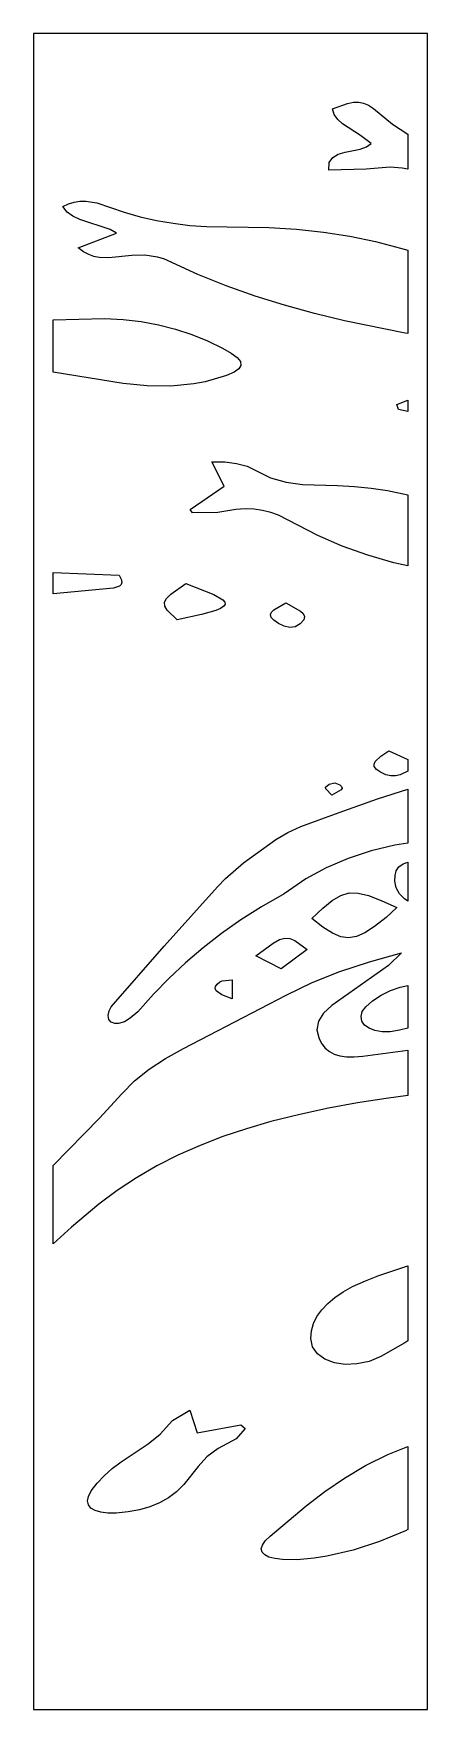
# Model space of a CAD drawing. Extents: x 0 to 400, y 0 to 1700.
import ezdxf

# ---------------------------------------------------------------- set-up
doc = ezdxf.new("R2010")
doc.units = 0
doc.layers.add('CUT', color=1, linetype='Continuous')
doc.layers.add('OUTLINE', color=7, linetype='Continuous')

msp = doc.modelspace()

# ---------------------------------------------------------------- linework, layer by layer
at = {"layer": 'CUT'}
for points in [[(331.87, 1596.61), (313.81, 1608.32), (308.96, 1612.79), (305.38, 1617.84), (303.46, 1623.63), (318.73, 1629.14), (324.79, 1630.35), (330.17, 1630.49), (335.15, 1629.5), (340.03, 1627.34), (345.08, 1623.97), (364.5, 1608), (380, 1597.84), (380, 1562.37), (374.33, 1563.58), (362.17, 1564.4), (337.71, 1562.3), (299.75, 1561.5), (300.26, 1569.15), (303.76, 1574.34), (309.46, 1577.68), (316.55, 1579.79), (331.68, 1582.85), (338.15, 1585.04), (342.84, 1588.49)], [(125.94, 1473.25), (112.99, 1475.1), (99.84, 1474.94), (76.53, 1472.46), (66.53, 1472.81), (61.42, 1473.88), (56.2, 1475.75), (50.82, 1478.55), (45.26, 1482.45), (84.23, 1497.63), (78, 1501.09), (47.02, 1511.24), (39.99, 1514.58), (34.13, 1518.94), (29.91, 1524.65), (35.67, 1527.32), (41.44, 1529.04), (47.21, 1529.9), (52.97, 1530), (64.42, 1528.27), (91.93, 1518.84), (108.35, 1514.12), (124.96, 1510.35), (141.75, 1507.48), (158.7, 1505.43), (175.79, 1504.14), (238.97, 1503.33), (266.96, 1501.67), (294.3, 1498.66), (321.01, 1494.39), (347.13, 1488.94), (372.68, 1482.39), (380, 1480.18), (380, 1395.64), (377.4, 1396.06), (315.72, 1408.69), (285.17, 1416.09), (254.92, 1424.37), (225.05, 1433.64), (195.67, 1444.02), (166.86, 1455.64), (132.35, 1471.32)], [(20, 1356.44), (20, 1409.66), (72.23, 1410.99), (91.09, 1410.02), (109.37, 1407.86), (127.07, 1404.56), (144.18, 1400.17), (160.72, 1394.73), (176.67, 1388.28), (192.03, 1380.86), (200.78, 1375.84), (206.79, 1371.31), (210.06, 1367.2), (210.62, 1363.41), (208.45, 1359.86), (203.56, 1356.46), (195.95, 1353.12), (174.21, 1346.85), (162.69, 1344.66), (139.27, 1342.34), (115.37, 1342.57), (91.01, 1345.15)], [(380, 1328), (380, 1316.69), (370.42, 1318.5), (368.81, 1323.7)], [(161.33, 1213.65), (159.17, 1217.27), (193.41, 1241.02), (181.13, 1265.67), (194.26, 1265.44), (206.14, 1263.94), (216.77, 1261.03), (240.75, 1249.39), (256.48, 1244.84), (273.23, 1242.46), (308.5, 1241.6), (325.8, 1240.54), (342.78, 1238.75), (359.45, 1236.32), (380, 1232.21), (380, 1160), (365.98, 1163.08), (339.35, 1170.71), (313.51, 1179.97), (288.53, 1190.89), (248.78, 1211.28), (240.8, 1214.18), (232.58, 1216.3), (224.01, 1217.56), (214.98, 1217.87), (205.4, 1217.14), (187.17, 1214.1)], [(81.17, 1137.31), (20, 1131.65), (20, 1153.36), (86.92, 1150.54), (89.15, 1146.53), (89.77, 1143.41), (89.03, 1141.05), (87.19, 1139.34)], [(194.1, 1123.28), (194.43, 1121.07), (193.07, 1118.97), (189.98, 1116.91), (185.16, 1114.86), (170.49, 1110.61), (145.99, 1105.13), (135.56, 1115.18), (133.3, 1119.27), (133.12, 1123.11), (135.1, 1127.02), (139.29, 1131.28), (154.59, 1142.02), (182.97, 1131.05), (192.07, 1125.65)], [(248.77, 1101.61), (243.98, 1104.83), (241.4, 1107.79), (240.75, 1110.53), (241.72, 1113.11), (244.05, 1115.56), (256.17, 1122.66), (271.23, 1114.03), (273.93, 1111.63), (275.13, 1108.81), (274.29, 1105.39), (270.86, 1101.2), (265.71, 1098.13), (260.13, 1097.59), (254.39, 1098.97)], [(360.78, 972.36), (380, 963.54), (380, 951.61), (372.2, 947.94), (367.52, 946.93), (362.68, 946.92), (357.58, 948.1), (352.14, 950.64), (348.06, 953.57), (346.01, 956.36), (345.71, 959.04), (346.89, 961.66), (352.57, 966.88)], [(312.82, 936.08), (313.39, 934.55), (312.19, 932.96), (302.96, 927.55), (296.72, 933.8), (296.39, 935.39), (300.21, 938.45), (305.75, 939.92), (310.91, 937.79)], [(154.4, 757.36), (137.63, 741.65), (121.77, 725.41), (105.96, 707.79), (98.05, 701.22), (92.51, 697.53), (86.2, 695.69), (82.64, 695.91), (78.76, 697.14), (76.54, 699.72), (75.94, 703.96), (76.81, 708.67), (79.01, 712.68), (132.77, 774.15), (186.93, 834.4), (195.06, 842.77), (213.33, 858.71), (245.91, 882.35), (258.12, 889.59), (271.32, 895.49), (310.37, 909.76), (349.36, 923.55), (380, 933.4), (380, 878.71), (366.91, 876.64), (342.76, 870.83), (319.42, 863.17), (297.23, 853.72), (276.49, 842.53), (254.51, 827.46), (231.42, 814.23), (210.58, 800.97), (190.82, 787.06), (172.11, 772.51)], [(371.05, 854.6), (375.35, 857.69), (380, 859.55), (380, 819.87), (376.78, 822.11), (371.67, 827.51), (368.27, 833.58), (366.85, 840.18), (367.02, 845.96), (368.34, 850.73)], [(282.58, 802.19), (293.79, 812.9), (303.3, 820.73), (311.9, 825.81), (320.4, 828.23), (329.58, 828.1), (340.21, 825.54), (353.06, 820.65), (368.89, 813.55), (357.93, 803.29), (346.33, 794.35), (336.51, 787.92), (327.88, 784.01), (319.89, 782.62), (311.95, 783.74), (303.47, 787.38), (293.88, 793.52)], [(251.43, 751.31), (225.79, 764.55), (243.21, 777.41), (249.63, 780.88), (255.16, 782.46), (260.28, 782.2), (265.45, 780.16), (277.81, 771.01)], [(357.95, 619.9), (328.84, 615.41), (299.64, 610), (270.37, 603.63), (241.03, 596.27), (216.34, 589.12), (192.35, 581.07), (169.1, 572.1), (146.67, 562.19), (125.12, 551.31), (104.53, 539.44), (84.95, 526.56), (66.45, 512.66), (38.72, 489.37), (20, 472.35), (20, 551.77), (66.9, 599.8), (89.7, 624.47), (102.55, 637.63), (117.42, 649.53), (134.03, 660.37), (152.12, 670.37), (256.55, 724.65), (283.01, 737.41), (311.12, 748.51), (341.21, 758.43), (373.61, 767.65), (360.36, 754.71), (302.98, 714.24), (294.31, 706.39), (289.22, 698.07), (287.76, 689.35), (289.95, 680.32), (292.74, 675.09), (296.19, 670.75), (300.36, 667.27), (305.32, 664.66), (311.13, 662.9), (317.87, 661.98), (325.58, 661.88), (334.35, 662.6), (380, 668.89), (380, 622.65)], [(191.41, 739.07), (201.81, 740.11), (201.81, 720.99), (191.11, 725.05), (185.52, 729.11), (184.59, 731.21), (184.89, 733.39), (186.4, 735.69), (189.09, 738.13)], [(372.21, 732.64), (380, 734.38), (380, 691.14), (371.63, 689), (362.12, 687.51), (353.86, 687.38), (346.64, 688.6), (340.68, 690.96), (336.19, 694.28), (333.4, 698.33), (332.53, 702.92), (333.78, 707.84), (337.38, 712.88), (344.28, 718.97), (352.79, 724.64), (362.31, 729.37)], [(376.99, 372.02), (352.58, 358.04), (340.61, 353.05), (328.4, 350.44), (316.49, 350.06), (305.46, 351.76), (295.87, 355.37), (288.28, 360.75), (283.29, 367.73), (281.45, 376.15), (282.14, 384.03), (284.27, 391.56), (287.8, 398.73), (292.64, 405.54), (298.74, 411.96), (306.03, 418), (314.45, 423.64), (323.93, 428.88), (336.98, 434.87), (350.66, 440.2), (380, 450.03), (380, 374.09)], [(128.57, 279.13), (141.04, 293.17), (158.78, 303.47), (166.13, 280.58), (210.49, 288.69), (214.92, 285.13), (205.65, 274.48), (187.32, 264.7), (176.07, 256.13), (167.02, 246.57), (152.72, 228.08), (145.33, 220.91), (137.11, 214.76), (128.08, 209.64), (118.23, 205.53), (107.59, 202.43), (96.17, 200.35), (83.96, 199.28), (75.4, 199.28), (68.21, 200.13), (62.47, 201.79), (58.28, 204.25), (55.72, 207.49), (54.88, 211.48), (55.85, 216.2), (58.69, 221.63), (64.58, 229.47), (71.75, 237.13), (79.95, 244.43), (88.96, 251.16), (116.45, 269.36)], [(240.15, 175.91), (276.8, 206.54), (295.86, 221.09), (315.82, 234.79), (336.98, 247.42), (359.64, 258.72), (380, 266.83), (380, 182.6), (377.59, 181.32), (351.37, 170.34), (324.4, 161.61), (297.81, 155.42), (285.02, 153.39), (267.71, 151.8), (252.76, 152.03), (245.08, 153.03), (239.04, 154.64), (234.7, 156.85), (232.1, 159.62), (231.3, 162.94), (232.35, 166.78), (235.28, 171.12)]]:
    msp.add_lwpolyline(points, close=True, dxfattribs=at)
at = {"layer": 'OUTLINE'}
msp.add_lwpolyline([(0, 0), (400, 0), (400, 1700), (0, 1700)], close=True, dxfattribs=at)

doc.saveas('drawing.dxf')
